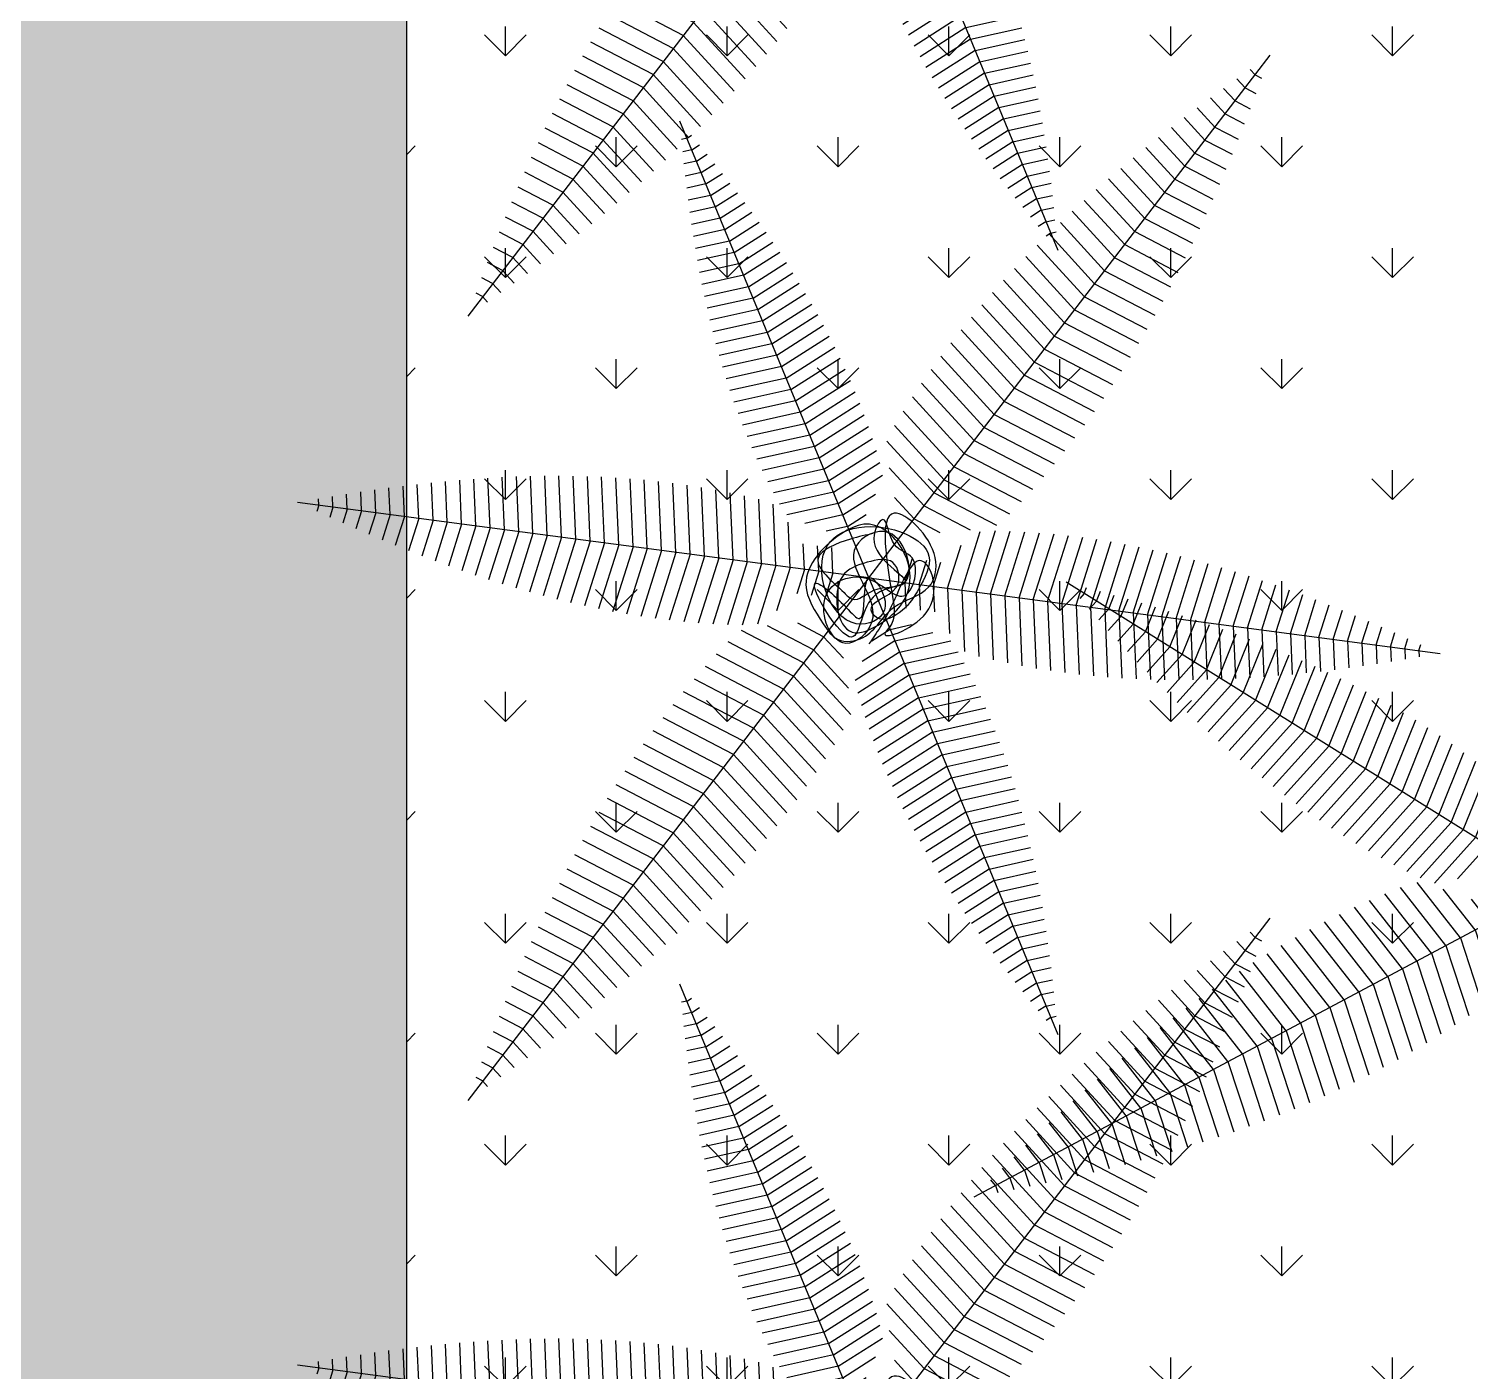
# Model space of a CAD drawing. Header units: millimetres. Extents: x 5728 to 12128, y -948 to 8052.
# Drawn here: x 6282.8 to 6742.3, y 358.6 to 786.4 of the extents above; entities that cross this region are included whole.
import ezdxf

# ---------------------------------------------------------------- set-up
doc = ezdxf.new("R2010")
doc.units = ezdxf.units.MM
doc.header["$MEASUREMENT"] = 0
for name, color, linetype in [('003 - 0.250 Color', 3, 'Continuous'), ('030 - 0.500 Color', 30, 'Continuous'), ('104 - 0.250 Color', 104, 'Continuous'), ('252 - 0.150 Color', 252, 'Continuous')]:
    doc.layers.add(name, color=color, linetype=linetype)

# ---------------------------------------------------------------- blocks, each defined once
blk = doc.blocks.new('Coqueiro')
at = {"layer": '104 - 0.250 Color', "ltscale": 2.5}
for p, q in [((27820.34, 18554.03), (27820.34, 18694.03)), ((27820.34, 18688.82), (27818.8, 18689.09)), ((27820.34, 18688.82), (27821.87, 18689.09)), ((27820.34, 18685.32), (27817.78, 18685.77)), ((27820.34, 18685.32), (27822.9, 18685.77)), ((27820.34, 18681.82), (27816.78, 18682.44)), ((27820.34, 18681.82), (27823.9, 18682.44)), ((27820.34, 18678.32), (27815.8, 18679.12)), ((27820.34, 18678.32), (27824.88, 18679.12)), ((27820.34, 18674.82), (27814.85, 18675.78)), ((27820.34, 18674.82), (27825.83, 18675.78)), ((27820.34, 18671.32), (27813.94, 18672.45)), ((27820.34, 18671.32), (27826.74, 18672.45)), ((27820.34, 18667.82), (27813.05, 18669.1)), ((27820.34, 18667.82), (27827.63, 18669.1)), ((27820.34, 18664.32), (27812.19, 18665.75)), ((27820.34, 18664.32), (27828.49, 18665.75)), ((27820.34, 18660.82), (27811.36, 18662.4)), ((27820.34, 18660.82), (27829.31, 18662.4)), ((27820.34, 18657.32), (27810.57, 18659.04)), ((27820.34, 18657.32), (27830.11, 18659.04)), ((27820.34, 18653.82), (27809.82, 18655.67)), ((27820.34, 18653.82), (27830.86, 18655.67)), ((27820.34, 18650.32), (27809.1, 18652.3)), ((27820.34, 18650.32), (27831.58, 18652.3)), ((27820.34, 18646.82), (27808.42, 18648.92)), ((27820.34, 18646.82), (27832.26, 18648.92)), ((27820.34, 18643.32), (27807.78, 18645.53)), ((27820.34, 18643.32), (27832.9, 18645.53)), ((27820.34, 18639.82), (27807.18, 18642.14)), ((27820.34, 18639.82), (27833.5, 18642.14)), ((27820.34, 18636.32), (27806.62, 18638.74)), ((27820.34, 18636.32), (27834.06, 18638.74)), ((27820.34, 18632.82), (27806.11, 18635.33)), ((27820.34, 18632.82), (27834.57, 18635.33)), ((27820.34, 18629.32), (27805.64, 18631.91)), ((27820.34, 18629.32), (27835.04, 18631.91)), ((27820.34, 18625.82), (27805.22, 18628.48)), ((27820.34, 18625.82), (27835.46, 18628.48)), ((27820.34, 18622.32), (27804.85, 18625.05)), ((27820.34, 18622.32), (27835.83, 18625.05)), ((27820.34, 18618.82), (27804.53, 18621.6)), ((27820.34, 18618.82), (27836.15, 18621.6)), ((27820.34, 18615.32), (27804.26, 18618.15)), ((27820.34, 18615.32), (27836.42, 18618.15)), ((27820.34, 18554.03), (27714.25, 18615.28)), ((27718.2, 18613), (27718.67, 18614.28)), ((27820.34, 18611.82), (27804.05, 18614.69)), ((27820.34, 18611.82), (27836.63, 18614.69)), ((27718.2, 18613), (27717.32, 18611.95)), ((27720.85, 18611.47), (27719.39, 18609.72)), ((27720.85, 18611.47), (27721.63, 18613.61)), ((27723.51, 18609.94), (27724.59, 18612.91)), ((27726.16, 18608.4), (27727.54, 18612.19)), ((27728.81, 18606.87), (27730.48, 18611.45)), ((27731.46, 18605.34), (27733.41, 18610.69)), ((27820.34, 18608.32), (27803.89, 18611.22)), ((27820.34, 18608.32), (27836.79, 18611.22)), ((27723.51, 18609.94), (27721.47, 18607.51)), ((27726.16, 18608.4), (27723.57, 18605.32)), ((27734.11, 18603.81), (27736.33, 18609.9)), ((27736.77, 18602.28), (27739.24, 18609.08)), ((27739.42, 18600.75), (27742.15, 18608.24)), ((27820.34, 18604.82), (27803.8, 18607.73)), ((27820.34, 18604.82), (27836.88, 18607.73)), ((27728.81, 18606.87), (27725.68, 18603.14)), ((27731.46, 18605.34), (27727.8, 18600.98)), ((27742.07, 18599.22), (27745.04, 18607.37)), ((27744.72, 18597.69), (27747.92, 18606.47)), ((27747.38, 18596.15), (27750.79, 18605.54)), ((27750.03, 18594.62), (27753.65, 18604.58)), ((27820.34, 18554.03), (27911.27, 18606.53)), ((27905.61, 18603.26), (27904.95, 18605.09)), ((27907.89, 18604.57), (27907.49, 18605.67)), ((27907.89, 18604.57), (27908.64, 18603.68)), ((27734.11, 18603.81), (27729.95, 18598.85)), ((27736.77, 18602.28), (27732.11, 18596.73)), ((27752.68, 18593.09), (27756.5, 18603.58)), ((27755.33, 18591.56), (27759.33, 18602.55)), ((27757.98, 18590.03), (27762.15, 18601.48)), ((27820.34, 18601.32), (27803.76, 18604.24)), ((27820.34, 18601.32), (27836.92, 18604.24)), ((27894.25, 18596.7), (27892.35, 18601.92)), ((27896.52, 18598.01), (27894.85, 18602.59)), ((27898.79, 18599.32), (27897.36, 18603.25)), ((27901.07, 18600.64), (27899.88, 18603.88)), ((27903.34, 18601.95), (27902.41, 18604.5)), ((27903.34, 18601.95), (27905.08, 18599.87)), ((27905.61, 18603.26), (27906.87, 18601.77)), ((27739.42, 18600.75), (27734.29, 18594.64)), ((27742.07, 18599.22), (27736.49, 18592.57)), ((27760.64, 18588.5), (27764.96, 18600.38)), ((27763.29, 18586.97), (27767.76, 18599.24)), ((27820.34, 18597.82), (27803.78, 18600.74)), ((27820.34, 18597.82), (27836.9, 18600.74)), ((27885.15, 18591.45), (27882.41, 18598.98)), ((27887.43, 18592.76), (27884.88, 18599.75)), ((27889.7, 18594.07), (27887.36, 18600.5)), ((27891.97, 18595.39), (27889.85, 18601.22)), ((27898.79, 18599.32), (27901.48, 18596.12)), ((27901.07, 18600.64), (27903.29, 18597.99)), ((27744.72, 18597.69), (27738.71, 18590.52)), ((27747.38, 18596.15), (27740.96, 18588.5)), ((27765.94, 18585.44), (27770.54, 18598.06)), ((27768.59, 18583.9), (27773.3, 18596.84)), ((27771.25, 18582.37), (27776.05, 18595.57)), ((27820.34, 18594.32), (27803.87, 18597.22)), ((27820.34, 18594.32), (27836.8, 18597.22)), ((27876.06, 18586.2), (27872.63, 18595.62)), ((27878.33, 18587.51), (27875.06, 18596.5)), ((27880.61, 18588.82), (27877.5, 18597.35)), ((27882.88, 18590.14), (27879.95, 18598.18)), ((27891.97, 18595.39), (27895.96, 18590.63)), ((27894.25, 18596.7), (27897.82, 18592.44)), ((27896.52, 18598.01), (27899.66, 18594.28)), ((27750.03, 18594.62), (27743.22, 18586.51)), ((27752.68, 18593.09), (27745.51, 18584.54)), ((27773.9, 18580.84), (27778.78, 18594.27)), ((27776.55, 18579.31), (27781.5, 18592.91)), ((27820.34, 18590.82), (27804.03, 18593.69)), ((27820.34, 18590.82), (27836.65, 18593.69)), ((27869.24, 18582.26), (27865.41, 18592.78)), ((27871.51, 18583.57), (27867.81, 18593.76)), ((27873.79, 18584.89), (27870.21, 18594.7)), ((27887.43, 18592.76), (27892.21, 18587.06)), ((27889.7, 18594.07), (27894.09, 18588.84)), ((27755.33, 18591.56), (27747.82, 18582.6)), ((27757.98, 18590.03), (27750.15, 18580.69)), ((27779.2, 18577.78), (27784.2, 18591.51)), ((27781.85, 18576.25), (27786.88, 18590.06)), ((27820.34, 18587.32), (27804.26, 18590.15)), ((27820.34, 18587.32), (27836.42, 18590.15)), ((27862.42, 18578.32), (27858.3, 18589.64)), ((27864.69, 18579.64), (27860.66, 18590.72)), ((27866.97, 18580.95), (27863.03, 18591.77)), ((27882.88, 18590.14), (27888.38, 18583.58)), ((27885.15, 18591.45), (27890.3, 18585.31)), ((27760.64, 18588.5), (27752.51, 18578.81)), ((27763.29, 18586.97), (27754.89, 18576.96)), ((27784.51, 18574.72), (27789.55, 18588.56)), ((27787.16, 18573.19), (27792.19, 18587.01)), ((27820.34, 18583.82), (27804.56, 18586.6)), ((27820.34, 18583.82), (27836.12, 18586.6)), ((27855.6, 18574.39), (27851.32, 18586.16)), ((27857.87, 18575.7), (27853.63, 18587.36)), ((27860.15, 18577.01), (27855.96, 18588.52)), ((27876.06, 18586.2), (27882.5, 18578.52)), ((27878.33, 18587.51), (27884.48, 18580.18)), ((27880.61, 18588.82), (27886.44, 18581.87)), ((27765.94, 18585.44), (27757.31, 18575.14)), ((27768.59, 18583.9), (27759.75, 18573.36)), ((27789.81, 18571.65), (27794.81, 18585.4)), ((27792.46, 18570.12), (27797.42, 18583.74)), ((27851.05, 18571.76), (27846.74, 18583.63)), ((27853.33, 18573.07), (27849.02, 18584.91)), ((27871.51, 18583.57), (27878.48, 18575.27)), ((27873.79, 18584.89), (27880.5, 18576.88)), ((27771.25, 18582.37), (27762.22, 18571.61)), ((27773.9, 18580.84), (27764.72, 18569.9)), ((27795.12, 18568.59), (27800, 18582.02)), ((27797.77, 18567.06), (27802.56, 18580.24)), ((27820.34, 18580.32), (27804.93, 18583.03)), ((27820.34, 18580.32), (27804.93, 18583.03)), ((27820.34, 18580.32), (27835.75, 18583.03)), ((27820.34, 18580.32), (27835.75, 18583.03)), ((27846.51, 18569.14), (27842.22, 18580.92)), ((27848.78, 18570.45), (27844.47, 18582.3)), ((27866.97, 18580.95), (27874.37, 18572.13)), ((27869.24, 18582.26), (27876.44, 18573.69)), ((27776.55, 18579.31), (27767.25, 18568.22)), ((27779.2, 18577.78), (27769.81, 18566.59)), ((27800.42, 18565.53), (27805.1, 18578.39)), ((27800.42, 18565.53), (27805.1, 18578.39)), ((27820.34, 18576.82), (27805.66, 18579.4)), ((27820.34, 18576.82), (27835.02, 18579.4)), ((27841.96, 18566.51), (27837.77, 18578.02)), ((27844.23, 18567.82), (27839.99, 18579.49)), ((27860.15, 18577.01), (27868.02, 18567.63)), ((27862.42, 18578.32), (27870.16, 18569.1)), ((27864.69, 18579.64), (27872.28, 18570.6)), ((27781.85, 18576.25), (27772.41, 18564.99)), ((27784.51, 18574.72), (27775.04, 18563.43)), ((27803.07, 18564), (27807.53, 18576.25)), ((27820.34, 18573.32), (27809.5, 18575.23)), ((27820.34, 18573.32), (27831.18, 18575.23)), ((27837.41, 18563.89), (27833.4, 18574.91)), ((27837.41, 18563.89), (27833.4, 18574.91)), ((27839.69, 18565.2), (27835.58, 18576.49)), ((27855.6, 18574.39), (27863.65, 18564.79)), ((27857.87, 18575.7), (27865.85, 18566.2)), ((27787.16, 18573.19), (27777.7, 18561.92)), ((27789.81, 18571.65), (27780.41, 18560.45)), ((27805.72, 18562.47), (27809.02, 18571.52)), ((27820.34, 18569.82), (27814.23, 18570.89)), ((27820.34, 18569.82), (27826.45, 18570.89)), ((27835.14, 18562.57), (27831.32, 18573.08)), ((27851.05, 18571.76), (27859.17, 18562.09)), ((27853.33, 18573.07), (27861.43, 18563.42)), ((27792.46, 18570.12), (27783.15, 18559.02)), ((27795.12, 18568.59), (27785.93, 18557.65)), ((27832.87, 18561.26), (27830.04, 18569.02)), ((27844.23, 18567.82), (27852.22, 18558.31)), ((27846.51, 18569.14), (27854.57, 18559.53)), ((27848.78, 18570.45), (27856.89, 18560.79)), ((27797.77, 18567.06), (27788.76, 18556.32)), ((27800.42, 18565.53), (27791.62, 18555.04)), ((27800.42, 18565.53), (27791.62, 18555.04)), ((27808.38, 18560.94), (27810.23, 18566.03)), ((27839.69, 18565.2), (27847.41, 18555.99)), ((27841.96, 18566.51), (27849.83, 18557.13)), ((27803.07, 18564), (27794.69, 18554.01)), ((27805.72, 18562.47), (27799.53, 18555.09)), ((27811.03, 18559.4), (27812.88, 18564.5)), ((27813.68, 18557.87), (27815.54, 18562.97)), ((27830.59, 18559.95), (27829, 18564.32)), ((27835.14, 18562.57), (27842.33, 18554.01)), ((27837.41, 18563.89), (27844.96, 18554.9)), ((27837.41, 18563.89), (27844.96, 18554.9)), ((27808.38, 18560.94), (27804.89, 18556.78)), ((27811.03, 18559.4), (27807.54, 18555.25)), ((27830.59, 18559.95), (27833.58, 18556.39)), ((27832.87, 18561.26), (27838.18, 18554.93)), ((27813.68, 18557.87), (27810.19, 18553.72)), ((27820.34, 18554.03), (27729.41, 18501.53)), ((27803.27, 18544.17), (27795.72, 18553.16)), ((27803.27, 18544.17), (27795.72, 18553.16)), ((27805.54, 18545.48), (27798.35, 18554.05)), ((27807.81, 18546.8), (27802.5, 18553.12)), ((27820.34, 18554.03), (27926.43, 18492.78)), ((27820.34, 18554.03), (27820.34, 18414.03)), ((27827, 18550.18), (27830.49, 18554.34)), ((27829.65, 18548.65), (27833.14, 18552.81)), ((27834.96, 18545.59), (27841.15, 18552.97)), ((27837.61, 18544.06), (27845.99, 18554.05)), ((27840.26, 18542.53), (27849.06, 18553.01)), ((27840.26, 18542.53), (27849.06, 18553.01)), ((27796.45, 18540.23), (27788.46, 18549.75)), ((27798.72, 18541.55), (27790.85, 18550.93)), ((27800.99, 18542.86), (27793.27, 18552.06)), ((27810.09, 18548.11), (27807.1, 18551.67)), ((27827, 18550.18), (27825.14, 18545.09)), ((27832.3, 18547.12), (27835.79, 18551.28)), ((27842.91, 18541), (27851.92, 18551.74)), ((27845.56, 18539.47), (27854.75, 18550.41)), ((27791.9, 18537.61), (27783.79, 18547.27)), ((27794.17, 18538.92), (27786.11, 18548.53)), ((27807.81, 18546.8), (27810.64, 18539.03)), ((27810.09, 18548.11), (27811.68, 18543.74)), ((27829.65, 18548.65), (27827.8, 18543.55)), ((27832.3, 18547.12), (27830.45, 18542.02)), ((27848.22, 18537.93), (27857.53, 18549.03)), ((27850.87, 18536.4), (27860.27, 18547.61)), ((27785.08, 18533.67), (27777.03, 18543.27)), ((27787.35, 18534.98), (27779.25, 18544.64)), ((27789.63, 18536.3), (27781.51, 18545.97)), ((27803.27, 18544.17), (27807.28, 18533.15)), ((27803.27, 18544.17), (27807.28, 18533.15)), ((27805.54, 18545.48), (27809.36, 18534.98)), ((27834.96, 18545.59), (27831.66, 18536.54)), ((27837.61, 18544.06), (27833.15, 18531.81)), ((27853.52, 18534.87), (27862.98, 18546.14)), ((27856.17, 18533.34), (27865.64, 18544.63)), ((27780.53, 18531.05), (27772.66, 18540.43)), ((27782.81, 18532.36), (27774.83, 18541.86)), ((27796.45, 18540.23), (27800.69, 18528.56)), ((27798.72, 18541.55), (27802.91, 18530.04)), ((27800.99, 18542.86), (27805.1, 18531.57)), ((27840.26, 18542.53), (27835.58, 18529.67)), ((27840.26, 18542.53), (27835.58, 18529.67)), ((27842.91, 18541), (27838.12, 18527.82)), ((27858.83, 18531.81), (27868.27, 18543.07)), ((27861.48, 18530.28), (27870.87, 18541.47)), ((27775.99, 18528.42), (27768.4, 18537.46)), ((27778.26, 18529.73), (27770.52, 18538.96)), ((27791.9, 18537.61), (27796.21, 18525.76)), ((27794.17, 18538.92), (27798.46, 18527.14)), ((27820.34, 18538.24), (27814.23, 18537.16)), ((27820.34, 18538.24), (27826.45, 18537.16)), ((27845.56, 18539.47), (27840.68, 18526.04)), ((27848.22, 18537.93), (27843.26, 18524.32)), ((27864.13, 18528.75), (27873.43, 18539.83)), ((27866.78, 18527.22), (27875.96, 18538.16)), ((27771.44, 18525.8), (27764.24, 18534.37)), ((27773.71, 18527.11), (27766.31, 18535.93)), ((27787.35, 18534.98), (27791.66, 18523.14)), ((27789.63, 18536.3), (27793.94, 18524.43)), ((27820.34, 18534.74), (27809.5, 18532.83)), ((27820.34, 18534.74), (27831.18, 18532.83)), ((27850.87, 18536.4), (27845.87, 18522.66)), ((27853.52, 18534.87), (27848.49, 18521.05)), ((27869.43, 18525.68), (27878.46, 18536.45)), ((27872.09, 18524.15), (27880.93, 18534.7)), ((27766.89, 18523.17), (27760.18, 18531.17)), ((27769.17, 18524.48), (27762.2, 18532.79)), ((27780.53, 18531.05), (27784.72, 18519.54)), ((27782.81, 18532.36), (27787.05, 18520.7)), ((27785.08, 18533.67), (27789.36, 18521.9)), ((27820.34, 18531.24), (27805.66, 18528.65)), ((27820.34, 18531.24), (27835.02, 18528.65)), ((27856.17, 18533.34), (27851.13, 18519.5)), ((27858.83, 18531.81), (27853.8, 18518)), ((27874.74, 18522.62), (27883.37, 18532.91)), ((27877.39, 18521.09), (27885.79, 18531.1)), ((27764.62, 18521.86), (27758.18, 18529.54)), ((27775.99, 18528.42), (27780.02, 18517.33)), ((27778.26, 18529.73), (27782.38, 18518.42)), ((27861.48, 18530.28), (27856.48, 18516.55)), ((27864.13, 18528.75), (27859.18, 18515.14)), ((27880.04, 18519.56), (27888.17, 18529.25)), ((27760.07, 18519.23), (27754.24, 18526.19)), ((27762.35, 18520.55), (27756.2, 18527.87)), ((27771.44, 18525.8), (27775.27, 18515.28)), ((27773.71, 18527.11), (27777.65, 18516.29)), ((27820.34, 18527.74), (27804.93, 18525.02)), ((27820.34, 18527.74), (27804.93, 18525.02)), ((27820.34, 18527.74), (27835.75, 18525.02)), ((27820.34, 18527.74), (27835.75, 18525.02)), ((27866.78, 18527.22), (27861.9, 18513.79)), ((27869.43, 18525.68), (27864.63, 18512.48)), ((27882.7, 18518.03), (27890.53, 18527.37)), ((27885.35, 18516.5), (27892.86, 18525.45)), ((27755.53, 18516.61), (27750.38, 18522.75)), ((27757.8, 18517.92), (27752.3, 18524.48)), ((27764.62, 18521.86), (27768.05, 18512.44)), ((27766.89, 18523.17), (27770.47, 18513.35)), ((27769.17, 18524.48), (27772.87, 18514.3)), ((27820.34, 18524.24), (27804.56, 18521.46)), ((27820.34, 18524.24), (27836.12, 18521.46)), ((27872.09, 18524.15), (27867.38, 18511.22)), ((27874.74, 18522.62), (27870.14, 18510)), ((27888, 18514.97), (27895.17, 18523.51)), ((27750.98, 18513.98), (27746.59, 18519.22)), ((27753.25, 18515.3), (27748.47, 18520.99)), ((27760.07, 18519.23), (27763.18, 18510.7)), ((27762.35, 18520.55), (27765.62, 18511.56)), ((27820.34, 18520.74), (27804.26, 18517.91)), ((27820.34, 18520.74), (27836.42, 18517.91)), ((27877.39, 18521.09), (27872.92, 18508.82)), ((27880.04, 18519.56), (27875.72, 18507.68)), ((27890.65, 18513.43), (27897.46, 18521.55)), ((27893.3, 18511.9), (27899.72, 18519.55)), ((27748.71, 18512.67), (27744.72, 18517.43)), ((27755.53, 18516.61), (27758.27, 18509.08)), ((27757.8, 18517.92), (27760.73, 18509.88)), ((27820.34, 18517.24), (27804.03, 18514.37)), ((27820.34, 18517.24), (27836.65, 18514.37)), ((27882.7, 18518.03), (27878.53, 18506.57)), ((27885.35, 18516.5), (27881.35, 18505.51)), ((27895.96, 18510.37), (27901.97, 18517.53)), ((27744.16, 18510.05), (27741.02, 18513.78)), ((27746.43, 18511.36), (27742.86, 18515.61)), ((27748.71, 18512.67), (27750.83, 18506.84)), ((27750.98, 18513.98), (27753.32, 18507.56)), ((27753.25, 18515.3), (27755.8, 18508.31)), ((27820.34, 18513.74), (27803.87, 18510.84)), ((27820.34, 18513.74), (27836.8, 18510.84)), ((27888, 18514.97), (27884.18, 18504.48)), ((27890.65, 18513.43), (27887.03, 18503.48)), ((27898.61, 18508.84), (27904.19, 18515.49)), ((27901.26, 18507.31), (27906.39, 18513.42)), ((27739.61, 18507.42), (27737.39, 18510.07)), ((27741.89, 18508.73), (27739.2, 18511.93)), ((27744.16, 18510.05), (27745.83, 18505.46)), ((27746.43, 18511.36), (27748.33, 18506.14)), ((27820.34, 18510.24), (27803.78, 18507.32)), ((27820.34, 18510.24), (27836.9, 18507.32)), ((27893.3, 18511.9), (27889.89, 18502.52)), ((27895.96, 18510.37), (27892.76, 18501.59)), ((27903.91, 18505.78), (27908.57, 18511.33)), ((27737.34, 18506.11), (27735.59, 18508.19)), ((27739.61, 18507.42), (27740.79, 18504.17)), ((27741.89, 18508.73), (27743.31, 18504.81)), ((27820.34, 18506.74), (27803.76, 18503.82)), ((27820.34, 18506.74), (27836.92, 18503.82)), ((27898.61, 18508.84), (27895.64, 18500.69)), ((27901.26, 18507.31), (27898.53, 18499.82)), ((27906.56, 18504.25), (27910.73, 18509.21)), ((27909.22, 18502.72), (27912.87, 18507.07)), ((27732.79, 18503.48), (27732.04, 18504.38)), ((27732.79, 18503.48), (27733.19, 18502.38)), ((27735.07, 18504.8), (27733.81, 18506.29)), ((27735.07, 18504.8), (27735.73, 18502.96)), ((27737.34, 18506.11), (27738.27, 18503.56)), ((27903.91, 18505.78), (27901.44, 18498.97)), ((27906.56, 18504.25), (27904.35, 18498.16)), ((27911.87, 18501.18), (27915, 18504.92)), ((27820.34, 18503.24), (27803.8, 18500.32)), ((27820.34, 18503.24), (27836.88, 18500.32)), ((27909.22, 18502.72), (27907.27, 18497.37)), ((27911.87, 18501.18), (27910.2, 18496.6)), ((27914.52, 18499.65), (27917.11, 18502.74)), ((27917.17, 18498.12), (27919.21, 18500.55)), ((27820.34, 18499.74), (27803.89, 18496.84)), ((27820.34, 18499.74), (27836.79, 18496.84)), ((27914.52, 18499.65), (27913.14, 18495.86)), ((27917.17, 18498.12), (27916.09, 18495.15)), ((27919.83, 18496.59), (27921.29, 18498.33)), ((27820.34, 18496.24), (27804.05, 18493.37)), ((27820.34, 18496.24), (27836.63, 18493.37)), ((27919.83, 18496.59), (27919.05, 18494.45)), ((27922.48, 18495.06), (27922.01, 18493.78)), ((27922.48, 18495.06), (27923.35, 18496.1)), ((27820.34, 18492.74), (27804.26, 18489.91)), ((27820.34, 18492.74), (27836.42, 18489.91)), ((27820.34, 18489.24), (27804.53, 18486.45)), ((27820.34, 18489.24), (27836.15, 18486.45)), ((27820.34, 18485.74), (27804.85, 18483.01)), ((27820.34, 18485.74), (27835.83, 18483.01)), ((27820.34, 18482.24), (27805.22, 18479.57)), ((27820.34, 18482.24), (27835.46, 18479.57)), ((27820.34, 18478.74), (27805.64, 18476.15)), ((27820.34, 18478.74), (27835.04, 18476.15)), ((27820.34, 18475.24), (27806.11, 18472.73)), ((27820.34, 18475.24), (27834.57, 18472.73)), ((27820.34, 18471.74), (27806.62, 18469.32)), ((27820.34, 18471.74), (27834.06, 18469.32)), ((27820.34, 18468.24), (27807.18, 18465.92)), ((27820.34, 18468.24), (27833.5, 18465.92)), ((27820.34, 18464.74), (27807.78, 18462.53)), ((27820.34, 18464.74), (27832.9, 18462.53)), ((27820.34, 18461.24), (27808.42, 18459.14)), ((27820.34, 18461.24), (27832.26, 18459.14)), ((27820.34, 18457.74), (27809.1, 18455.76)), ((27820.34, 18457.74), (27831.58, 18455.76)), ((27820.34, 18454.24), (27809.82, 18452.39)), ((27820.34, 18454.24), (27830.86, 18452.39)), ((27820.34, 18450.74), (27810.57, 18449.02)), ((27820.34, 18450.74), (27830.11, 18449.02)), ((27820.34, 18447.24), (27811.36, 18445.66)), ((27820.34, 18447.24), (27829.31, 18445.66)), ((27820.34, 18443.74), (27812.19, 18442.3)), ((27820.34, 18443.74), (27828.49, 18442.3)), ((27820.34, 18440.24), (27813.05, 18438.95)), ((27820.34, 18440.24), (27827.63, 18438.95)), ((27820.34, 18436.74), (27813.94, 18435.61)), ((27820.34, 18436.74), (27826.74, 18435.61)), ((27820.34, 18433.24), (27814.85, 18432.27)), ((27820.34, 18433.24), (27825.83, 18432.27)), ((27820.34, 18429.74), (27815.8, 18428.94)), ((27820.34, 18429.74), (27824.88, 18428.94)), ((27820.34, 18426.24), (27816.78, 18425.61)), ((27820.34, 18426.24), (27823.9, 18425.61)), ((27820.34, 18422.74), (27817.78, 18422.29)), ((27820.34, 18422.74), (27822.9, 18422.29)), ((27820.34, 18419.24), (27818.8, 18418.97)), ((27820.34, 18419.24), (27821.87, 18418.97))]:
    blk.add_line(p, q, dxfattribs=at)
blk.add_spline([(27815.34, 18545.99), (27812.21, 18549.89), (27809.28, 18557.33), (27818.06, 18559.73), (27820.34, 18559.73), (27822.81, 18555.45), (27827, 18550.18), (27817.88, 18543.83), (27814.07, 18550.41), (27826.56, 18561.18), (27824.93, 18568.05), (27815.54, 18562.97), (27820.61, 18554.18), (27828.74, 18552.26), (27825.14, 18545.09), (27820.34, 18545.09), (27815.16, 18542.38), (27816.07, 18546.72), (27827, 18550.18), (27823.67, 18555.95), (27825.11, 18566.24), (27811.96, 18561.95), (27820.34, 18561.95), (27824.03, 18562.08), (27820.34, 18554.03), (27826.74, 18556.66), (27825.11, 18562.8), (27809.37, 18555.03), (27820.95, 18541.84), (27827.65, 18542.56), (27830.18, 18549.43), (27830.18, 18555.21), (27826.74, 18559.73), (27824.93, 18559.19), (27826.2, 18552.14), (27822.4, 18548.34), (27818.06, 18551.6), (27815.7, 18557.2), (27824.57, 18565.33), (27828.01, 18560.82), (27828.91, 18557.92), (27829.09, 18552.68), (27823.12, 18545.27), (27812.99, 18545.27), (27810.28, 18549.43), (27810.64, 18563.35), (27818.6, 18567.68), (27823.12, 18568.41), (27827.1, 18564.79), (27828.37, 18555.75), (27831.63, 18547.8), (27828.91, 18542.02), (27816.25, 18539.85), (27826.74, 18554.13), (27830.18, 18559.55), (27830.18, 18561), (27834.52, 18552.5), (27826.92, 18544.37), (27827.83, 18555.94), (27828.91, 18565.15)], degree=3, dxfattribs=at)

msp = doc.modelspace()

# ---------------------------------------------------------------- hatches: boundary and pattern name
at = {"layer": '003 - 0.250 Color', "ltscale": 2.5}
h = msp.add_hatch(dxfattribs=at)
h.set_pattern_fill('GRASS', color=256, scale=50, style=0)
h.paths.add_polyline_path([(6403.23, 670.85), (7096.79, 670.85, -0.007973), (7136.59, 697.6, -0.178785), (7218.23, 787.28), (7093.23, 787.28), (6878.23, 787.28), (6878.23, 845.52), (6878.23, 1044.78), (6878.23, 1137.28), (6878.23, 1197.28), (6878.23, 1302.28), (6428.23, 1302.28), (6403.23, 1302.28)])
h = msp.add_hatch(dxfattribs=at)
h.set_pattern_fill('GRASS', color=256, scale=50, style=0)
h.paths.add_polyline_path([(6403.23, 26.18, 0.189673), (6501.04, -181.39, -0.17837), (7096.79, 670.85), (6403.23, 670.85)])
at = {"layer": '252 - 0.150 Color', "ltscale": 2.5}
h = msp.add_hatch(dxfattribs=at)
h.set_pattern_fill('AR-B816C', color=256, scale=0.0756, angle=90, style=0)
h.set_pattern_definition([(90, (0, 0), (-15.36192, 15.36192), [30.00375, -0.72009]), (90, (-0.72, -15.362), (-15.36192, 15.36192), [30.00375, -0.72009]), (180, (0, 0), (-15.36192, -15.36192), [-16.08201, 14.64183]), (180, (-4e-17, -0.72), (-15.36192, -15.36192), [-16.08201, 14.64183])])
h.paths.add_polyline_path([(6403.23, 1302.28), (6103.23, 1302.28), (6103.23, 159.03), (6403.23, 159.03)])
h = msp.add_hatch(dxfattribs=at)
h.set_pattern_fill('AR-B816C', color=256, scale=0.075591, style=0)
h.set_pattern_definition([(0, (0, 0), (15.36, 15.36), [30, -0.72]), (0, (-15.36, 0.72), (15.36, 15.36), [30, -0.72]), (90, (0, 0), (-15.36, 15.36), [-16.08, 14.64]), (90, (-0.72, 0), (-15.36, 15.36), [-16.08, 14.64])])
h.paths.add_polyline_path([(7342.84, 462.56, -0.616486), (7136.59, 697.6, 0.13012), (6619.78, 127.28), (6969.7, 127.28, -0.151549)])

# ---------------------------------------------------------------- linework, layer by layer
at = {"layer": '030 - 0.500 Color', "ltscale": 2.5}
msp.add_line((6403.23, 26.18), (6403.23, 4027.28), dxfattribs=at)
msp.add_arc((7955.4, -563.7), 1503.77, 122.99063, 165.27172, dxfattribs=at)

# ---------------------------------------------------------------- block references
at = {"layer": '104 - 0.250 Color', "xscale": -1.500000000000729, "yscale": 1.5, "zscale": 1.5}
for p, rotation in [((-9596.48, 48351.18), 142.4788647251307), ((-9596.48, 48101.18), 142.4788647251307), ((11702.3, 50429.45), 118.0563974069405), ((-9596.48, 47826.18), 142.4788647251307)]:
    msp.add_blockref('Coqueiro', p, dxfattribs=dict(at, rotation=rotation))

doc.saveas('drawing.dxf')
